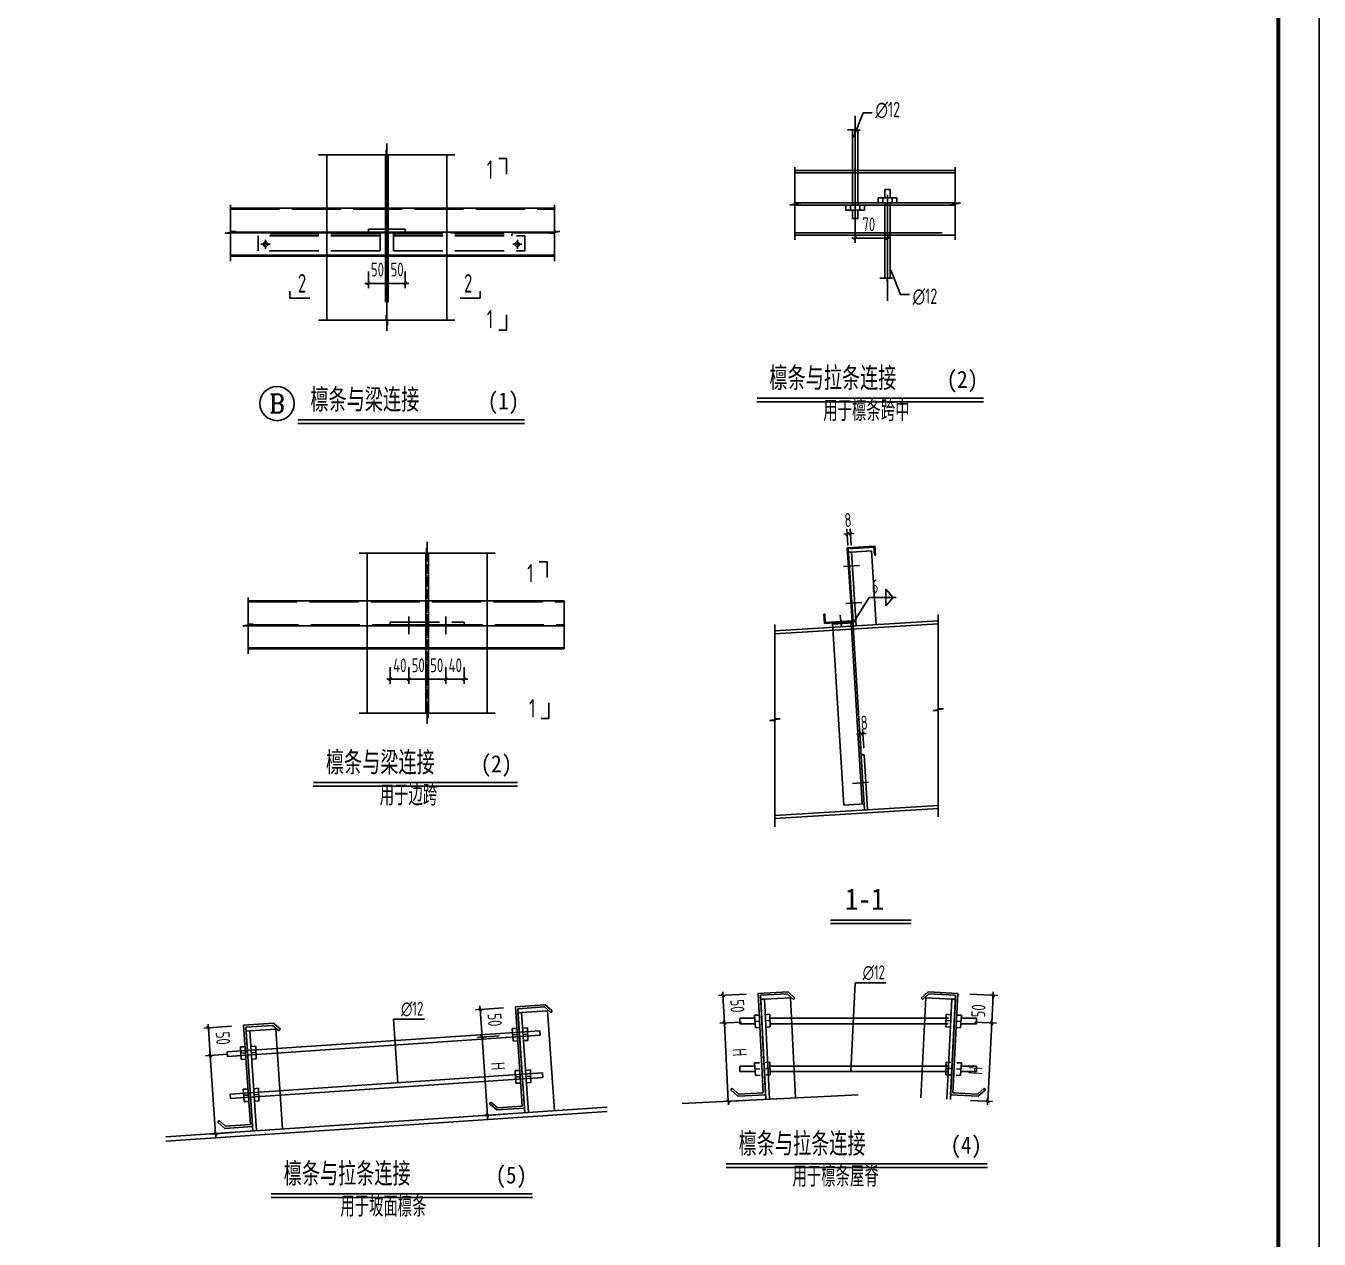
# Model space of a CAD drawing. Extents: x 753177 to 2169292, y -530934 to -273477.
# Drawn here: x 1441637 to 1489069, y -441202 to -396710 of the extents above; entities that cross this region are included whole.
import ezdxf
from ezdxf.enums import TextEntityAlignment as Align

# ---------------------------------------------------------------- set-up
doc = ezdxf.new("R2010")
doc.units = 0
doc.header["$LTSCALE"] = 1500
doc.header["$MEASUREMENT"] = 0
for name, pattern in [('2', [16, 12.5, -1.5, 0.5, -1.5]), ('ACAD_ISO02W100', [15, 12, -3]), ('ACAD_ISO04W100', [30.5, 24, -3, 0.5, -3]), ('CONTINOUS', [0])]:
    doc.linetypes.add(name, pattern=pattern)
for name, color, linetype in [('00-tk', 151, 'Continuous'), ('AXIS', 3, 'Continuous'), ('AXIS_TEXT', 7, 'Continuous'), ('BASE_SING_DIM', 3, 'Continuous'), ('DIM', 3, 'Continuous'), ('PUB_DIM', 3, 'Continuous'), ('TEXT', 7, 'Continuous'), ('文字', 7, 'Continuous')]:
    doc.layers.add(name, color=color, linetype=linetype)
doc.layers.add('钢板标注', color=9, linetype='Continuous', lineweight=18)
doc.styles.add('-黑体', font='simhei.ttf', dxfattribs={"width": 0.8})
doc.styles.add('_TCH_AXIS', font='COMPLEX', dxfattribs={"bigfont": 'GBCBIG'})
doc.styles.add('COMPLEX', font='COMPLEX')
doc.styles.add('TSSD_Norm', font='Tssdeng.shx', dxfattribs={"bigfont": 'hztxt.shx'})
doc.styles.add('图名', font='simhei.ttf', dxfattribs={"width": 0.7, "height": 600})

# ---------------------------------------------------------------- blocks, each defined once
blk = doc.blocks.new('A$C16496DF1')
at = {"layer": '00-tk', "linetype": 'Continuous'}
blk.add_line((178350, 126150), (0, 126150), dxfattribs=at)
at = {"layer": '00-tk', "const_width": 150}
blk.add_lwpolyline([(3750, 124650), (176850, 124650), (176850, 1500), (3750, 1500)], close=True, dxfattribs=at)
blk = doc.blocks.new('_AXISO')
blk.add_circle((0, 0), 0.5)
at = {"layer": 'AXIS_TEXT', "style": 'COMPLEX', "width": 1.041667}
blk.add_attdef('A', text='', height=0.56, dxfattribs=at).set_placement((-0.25, -0.28), (0.25, -0.28), align=Align.FIT)

msp = doc.modelspace()

# ---------------------------------------------------------------- linework, layer by layer
for p, q in [((1471951.7, -403288), (1471951.7, -400527)), ((1472155, -403288), (1472155, -400527)), ((1454846.7, -401251.5), (1454906.3, -401633)), ((1454846.7, -401442.2), (1454846.7, -401251.5)), ((1452373.1, -401442.2), (1454846.7, -401442.2)), ((1452674.6, -401442.2), (1452674.6, -407507)), ((1454906.3, -401442.2), (1457370.2, -401442.2)), ((1454906.3, -401633), (1454906.3, -401442.2)), ((1457078.4, -401442.2), (1457078.4, -407507)), ((1469843, -401895.7), (1469843, -403216.8)), ((1469843, -402017.7), (1475721.3, -402017.7)), ((1469843, -402102.4), (1475721.3, -402102.4)), ((1475721.3, -401895.7), (1475721.3, -403216.8)), ((1472894.5, -403016.5), (1473239, -403016.5)), ((1472894.5, -403203.3), (1472894.5, -403016.5)), ((1473066.7, -403016.5), (1473066.7, -403203.3)), ((1473137.4, -402714.6), (1473137.4, -403016.5)), ((1473137.4, -402714.6), (1473340.6, -402714.6)), ((1473154.3, -402714.6), (1473323.7, -402714.6)), ((1473583.5, -403016.5), (1473239, -403016.5)), ((1473340.6, -402714.6), (1473340.6, -403016.5)), ((1473411.2, -403016.5), (1473411.2, -403203.3)), ((1473583.5, -403203.3), (1473583.5, -403016.5)), ((1449143.2, -403271.4), (1449143.2, -404250.7)), ((1449143.2, -403393.4), (1461026.2, -403393.4)), ((1461026.2, -403271.4), (1461026.2, -404250.7)), ((1470033.7, -403216.8), (1469652.2, -403276.3)), ((1469652.2, -403276.3), (1469843, -403276.3)), ((1469843, -403203.3), (1475721.3, -403203.3)), ((1469843, -403216.8), (1470033.7, -403216.8)), ((1469843, -403276.3), (1469843, -404560.1)), ((1469843, -403288), (1475721.3, -403288)), ((1471708.9, -403288), (1471708.9, -403474.8)), ((1471708.9, -403474.8), (1472053.4, -403474.8)), ((1471881.1, -403474.8), (1471881.1, -403288)), ((1471951.7, -403776.6), (1471951.7, -403474.8)), ((1472397.9, -403474.8), (1472053.4, -403474.8)), ((1472155, -403776.6), (1472155, -403474.8)), ((1472225.6, -403474.8), (1472225.6, -403288)), ((1472397.9, -403288), (1472397.9, -403474.8)), ((1473137.4, -403203.3), (1473137.4, -405964.2)), ((1473340.6, -403203.3), (1473340.6, -405964.2)), ((1475912, -403216.8), (1475530.6, -403276.3)), ((1475530.6, -403276.3), (1475721.3, -403276.3)), ((1475721.3, -403216.8), (1475912, -403216.8)), ((1475721.3, -403276.3), (1475721.3, -404560.1)), ((1454876.5, -404617.1), (1454876.5, -403960.3)), ((1471951.7, -403776.6), (1472155, -403776.6)), ((1449333.9, -404250.7), (1448952.5, -404310.2)), ((1448952.5, -404310.2), (1449143.2, -404310.2)), ((1449143.2, -404250.7), (1449333.9, -404250.7)), ((1449143.2, -404272.3), (1461078.1, -404272.3)), ((1449143.2, -404310.2), (1449143.2, -405333.2)), ((1450634.9, -404340.1), (1450634.9, -404413.6)), ((1459457.7, -404340.1), (1459457.7, -404413.6)), ((1461216.9, -404250.7), (1460835.5, -404310.2)), ((1460835.5, -404310.2), (1461026.2, -404310.2)), ((1461026.2, -404250.7), (1461216.9, -404250.7)), ((1461026.2, -404310.2), (1461026.2, -405333.2)), ((1469843, -404388.9), (1475721.3, -404388.9)), ((1472180.4, -404498), (1471926.3, -404498)), ((1473111.9, -404498), (1473366, -404498)), ((1449143.2, -405117.4), (1461026.2, -405117.4)), ((1449143.2, -405151.3), (1461026.2, -405151.3)), ((1454072, -406155), (1454326, -406155)), ((1454326, -406155), (1454072, -406155)), ((1454749.5, -406155), (1455003.5, -406155)), ((1455003.5, -406155), (1454749.5, -406155)), ((1455681, -406155), (1455427, -406155)), ((1455427, -406155), (1455681, -406155)), ((1454846.7, -407316.3), (1454906.3, -407697.7)), ((1454846.7, -407507), (1454846.7, -407316.3)), ((1452373.1, -407507), (1454846.7, -407507)), ((1454906.3, -407507), (1457370.2, -407507)), ((1454906.3, -407697.7), (1454906.3, -407507)), ((1471634.6, -415344.7), (1471888.2, -415328.5)), ((1472003.1, -415321.2), (1471749.6, -415337.4)), ((1456329.3, -415860.7), (1456388.8, -416242.2)), ((1456329.3, -416051.4), (1456329.3, -415860.7)), ((1471759.9, -415852.9), (1472773.9, -415785.3)), ((1471937.8, -418523.1), (1471759.9, -415852.9)), ((1472742.4, -415821.4), (1471796, -415884.4)), ((1471796, -415884.4), (1471973.8, -418554.6)), ((1472651.3, -415963.6), (1472823.9, -418670.1)), ((1472762.6, -416125.6), (1472742.4, -415821.4)), ((1472773.9, -415785.3), (1472796.4, -416123.3)), ((1453855.6, -416051.4), (1456329.3, -416051.4)), ((1454157.2, -416051.4), (1454157.2, -421913)), ((1456308.2, -416051.4), (1456308.2, -421913)), ((1456388.8, -416051.4), (1458852.7, -416051.4)), ((1456388.8, -416242.2), (1456388.8, -416051.4)), ((1456409.8, -416051.4), (1456409.8, -421913)), ((1458560.9, -416051.4), (1458560.9, -421913)), ((1471818.4, -416015.7), (1471919.8, -416010.6)), ((1471919.8, -416010.3), (1472092.2, -418714.1)), ((1472796.4, -416123.3), (1472762.6, -416125.6)), ((1471622.1, -416541.1), (1472209.8, -416501.9)), ((1473177.6, -417365.9), (1473177.6, -417675)), ((1473446.6, -417675), (1473177.6, -417365.9)), ((1449785.2, -417677.3), (1449785.2, -418656.6)), ((1449785.2, -417799.3), (1461375.1, -417799.3)), ((1461375.1, -417799.3), (1461375.1, -419557.3)), ((1471712.1, -417893.1), (1472299.8, -417853.9)), ((1471899.7, -418724.4), (1472565.5, -417675)), ((1472565.5, -417675), (1473556.3, -417675)), ((1473446.6, -417675), (1473177.6, -417984.1)), ((1473177.6, -417984.1), (1473177.6, -417675)), ((1470937.3, -418284.2), (1470903.5, -418286.4)), ((1470903.5, -418286.4), (1470926, -418624.4)), ((1470957.6, -418588.4), (1470937.3, -418284.2)), ((1471506.5, -418322.2), (1471552.1, -418747.9)), ((1475100.5, -418291.9), (1475100.5, -421756.8)), ((1449975.9, -418656.6), (1449594.5, -418716.2)), ((1449594.5, -418716.2), (1449785.2, -418716.2)), ((1449620.1, -418712.2), (1457027.2, -418712.2)), ((1449785.2, -418656.6), (1449975.9, -418656.6)), ((1449785.2, -418716.2), (1449785.2, -419739.1)), ((1455004, -418678.3), (1457714, -418678.3)), ((1455004, -418678.3), (1457714, -418678.3)), ((1455004, -418678.3), (1457714, -418678.3)), ((1455681.5, -419023), (1455681.5, -418366.3)), ((1455816.4, -418712.2), (1461375.1, -418712.2)), ((1457036.5, -419023), (1457036.5, -418366.3)), ((1475100.5, -418530.9), (1469105.7, -418897.5)), ((1475100.5, -418632.6), (1469105.7, -418999.2)), ((1469105.7, -418658.5), (1469105.7, -422123.4)), ((1470926, -418624.4), (1471973.8, -418554.6)), ((1471937.8, -418523.1), (1470957.6, -418588.4)), ((1471971.9, -418554.8), (1471982.6, -418721.4)), ((1449785.2, -419523.4), (1461375.1, -419523.4)), ((1449785.2, -419557.3), (1461375.1, -419557.3)), ((1454877, -420666.8), (1455131.1, -420666.8)), ((1455554.5, -420666.8), (1455808.6, -420666.8)), ((1455808.6, -420666.8), (1455554.5, -420666.8)), ((1456232, -420666.8), (1456486.1, -420666.8)), ((1456486.1, -420666.8), (1456232, -420666.8)), ((1457163.6, -420666.8), (1456909.5, -420666.8)), ((1456909.5, -420666.8), (1457163.6, -420666.8)), ((1457841.1, -420666.8), (1457587, -420666.8)), ((1453855.6, -421913), (1456329.3, -421913)), ((1456329.3, -421722.2), (1456388.8, -422103.7)), ((1456329.3, -421913), (1456329.3, -421722.2)), ((1456388.8, -421913), (1458852.7, -421913)), ((1456388.8, -422103.7), (1456388.8, -421913)), ((1469296.4, -422123.4), (1468914.9, -422183)), ((1469105.7, -422123.4), (1469296.4, -422123.4)), ((1475291.2, -421756.8), (1474909.7, -421816.4)), ((1474909.7, -421816.4), (1475100.5, -421816.4)), ((1475100.5, -421756.8), (1475291.2, -421756.8)), ((1475100.5, -421816.4), (1475100.5, -425712.3)), ((1468914.9, -422183), (1469105.7, -422183)), ((1469105.7, -422183), (1469105.7, -426079)), ((1472097.3, -422679.1), (1472350.9, -422663.6)), ((1472460.6, -422656.9), (1472207, -422672.4)), ((1472381.3, -423440.8), (1472271.6, -423447.5)), ((1472381.3, -423440.8), (1472505.1, -425464.6)), ((1471955.5, -424489.7), (1472543.2, -424450.5)), ((1475100.5, -425305.8), (1469105.7, -425672.5)), ((1475100.5, -425407.5), (1469105.7, -425774.2)), ((1467198.4, -432132.1), (1467211.1, -432385.9)), ((1469591.1, -432134.7), (1468500, -432189.3)), ((1468500, -432189.3), (1468682.2, -435834.7)), ((1469563.3, -432212.4), (1468579.9, -432261.6)), ((1468579.9, -432261.6), (1468762.2, -435907.1)), ((1468722.4, -432400.1), (1468587.2, -432406.9)), ((1468587.2, -432406.9), (1468770.6, -436076.2)), ((1468722.4, -432400.1), (1469676, -432358.2)), ((1468905.9, -436069.5), (1468722.4, -432400.1)), ((1468905.9, -436069.5), (1468722.4, -432400.1)), ((1469791.1, -432418.5), (1469563.3, -432212.4)), ((1469842.3, -432362), (1469591.1, -432134.7)), ((1469676, -432358.2), (1469859.1, -436021.8)), ((1474640.3, -432358.2), (1474457.1, -436021.8)), ((1474474, -432362), (1474725.2, -432134.7)), ((1474525.1, -432418.5), (1474752.9, -432212.4)), ((1475593.8, -432400.1), (1474640.3, -432358.2)), ((1474725.2, -432134.7), (1475816.3, -432189.3)), ((1474752.9, -432212.4), (1475736.3, -432261.6)), ((1475410.2, -436071.8), (1475593.8, -432400.1)), ((1475729.1, -432406.9), (1475545.5, -436078.6)), ((1475736.3, -432261.6), (1475554.1, -435907.1)), ((1475593.8, -432400.1), (1475729.1, -432406.9)), ((1475816.3, -432189.3), (1475634, -435834.7)), ((1477117.8, -432132.1), (1477105.1, -432385.9)), ((1458292.2, -432650.4), (1458309.3, -432903.9)), ((1460684.5, -432611.2), (1459594.5, -432684.8)), ((1459594.5, -432684.8), (1459840.4, -436326.6)), ((1460658.1, -432689.4), (1459675.7, -432755.7)), ((1459675.7, -432755.7), (1459921.6, -436397.5)), ((1459820.6, -432891.8), (1459685.5, -432900.9)), ((1459685.5, -432900.9), (1459933, -436566.5)), ((1459820.6, -432891.8), (1460773.3, -432833.2)), ((1460068.1, -436557.3), (1459820.6, -432891.8)), ((1460068.1, -436557.3), (1459820.6, -432891.8)), ((1460889.5, -432891.5), (1460658.1, -432689.4)), ((1460939.6, -432834.1), (1460684.5, -432611.2)), ((1460773.3, -432833.2), (1461020.4, -436493.1)), ((1468539.8, -432985.6), (1468361.5, -432985.6)), ((1468361.5, -432985.6), (1468395.7, -433448.2)), ((1468749.3, -432975.2), (1468926.6, -432957.4)), ((1468926.6, -432957.4), (1468938.8, -433421)), ((1475389.6, -432957.4), (1475377.4, -433421)), ((1475566.9, -432975.2), (1475389.6, -432957.4)), ((1475776.4, -432985.6), (1475954.7, -432985.6)), ((1475954.7, -432985.6), (1475920.6, -433448.2)), ((1448323, -433323.5), (1448340.1, -433577)), ((1450715.3, -433284.3), (1449625.3, -433357.9)), ((1449625.3, -433357.9), (1449871.2, -436999.6)), ((1450688.9, -433362.5), (1449706.5, -433428.8)), ((1449706.5, -433428.8), (1449952.4, -437070.5)), ((1449851.4, -433564.8), (1450804.1, -433506.3)), ((1450920.3, -433564.6), (1450688.9, -433362.5)), ((1450970.4, -433507.2), (1450715.3, -433284.3)), ((1450804.1, -433506.3), (1451051.2, -437166.1)), ((1459652.1, -433480.2), (1459473.9, -433480.2)), ((1459473.9, -433480.2), (1459508, -433942.7)), ((1459861.6, -433469.7), (1460038.9, -433451.9)), ((1460038.9, -433451.9), (1460051.1, -433915.6)), ((1467261.8, -433400.9), (1467249.2, -433147.1)), ((1467261.8, -433400.9), (1467249.2, -433147.1)), ((1467816.5, -433307.9), (1467819.5, -433104.7)), ((1467816.5, -433307.9), (1467819.5, -433104.7)), ((1467816.5, -433307.9), (1468201.9, -433307.9)), ((1468385.3, -433307.9), (1467816.5, -433307.9)), ((1467819.5, -433104.7), (1468204.9, -433104.7)), ((1468370.3, -433104.7), (1467819.5, -433104.7)), ((1468378.6, -433216.9), (1468550.9, -433208.3)), ((1468395.7, -433448.2), (1468562.5, -433439.9)), ((1468932.7, -433189.2), (1468760.4, -433197.8)), ((1468938.8, -433421), (1468772, -433429.4)), ((1468930.5, -433104.7), (1475472, -433104.7)), ((1468935.8, -433307.9), (1475466.6, -433307.9)), ((1475377.4, -433421), (1475544.2, -433429.4)), ((1475383.5, -433189.2), (1475555.8, -433197.8)), ((1475920.6, -433448.2), (1475753.7, -433439.9)), ((1475937.6, -433216.9), (1475765.3, -433208.3)), ((1475930.9, -433307.9), (1476499.7, -433307.9)), ((1475945.9, -433104.7), (1476496.7, -433104.7)), ((1476496.7, -433104.7), (1476111.3, -433104.7)), ((1476499.7, -433307.9), (1476114.3, -433307.9)), ((1476499.7, -433307.9), (1476496.7, -433104.7)), ((1476499.7, -433307.9), (1476496.7, -433104.7)), ((1477054.4, -433400.9), (1477067.1, -433147.1)), ((1477054.4, -433400.9), (1477067.1, -433147.1)), ((1449851.4, -433564.8), (1449716.3, -433573.9)), ((1449716.3, -433573.9), (1449963.8, -437239.5)), ((1450098.9, -437230.4), (1449851.4, -433564.8)), ((1450098.9, -437230.4), (1449851.4, -433564.8)), ((1458377.7, -433917.8), (1458360.6, -433664.4)), ((1458377.7, -433917.8), (1458360.6, -433664.4)), ((1459490.9, -433711.4), (1459663.2, -433702.8)), ((1459508, -433942.7), (1459674.8, -433934.4)), ((1460045, -433683.7), (1459872.7, -433692.4)), ((1460051.1, -433915.6), (1459884.3, -433923.9)), ((1448408.5, -434590.9), (1448391.4, -434337.4)), ((1448408.5, -434590.9), (1448391.4, -434337.4)), ((1449682.9, -434153.2), (1449504.7, -434153.2)), ((1449504.7, -434153.2), (1449538.8, -434615.8)), ((1449521.7, -434384.5), (1449694, -434375.9)), ((1449892.4, -434142.8), (1450069.7, -434125)), ((1450075.9, -434356.8), (1449903.5, -434365.4)), ((1450069.7, -434125), (1450082, -434588.6)), ((1449538.8, -434615.8), (1449705.6, -434607.4)), ((1450082, -434588.6), (1449915.1, -434597)), ((1467816.5, -435059.7), (1467819.5, -434856.5)), ((1467816.5, -435059.7), (1467819.5, -434856.5)), ((1467819.5, -434856.5), (1468204.9, -434856.5)), ((1468370.3, -434856.5), (1467819.5, -434856.5)), ((1468539.8, -434737.5), (1468361.5, -434737.5)), ((1468361.5, -434737.5), (1468395.7, -435200)), ((1468749.3, -434727), (1468926.6, -434709.2)), ((1468932.7, -434941), (1468760.4, -434949.7)), ((1468926.6, -434709.2), (1468938.8, -435172.9)), ((1468930.5, -434856.5), (1475472, -434856.5)), ((1475389.6, -434709.2), (1475377.4, -435172.9)), ((1475383.5, -434941), (1475555.8, -434949.7)), ((1475566.9, -434727), (1475389.6, -434709.2)), ((1475776.4, -434737.5), (1475954.7, -434737.5)), ((1475954.7, -434737.5), (1475920.6, -435200)), ((1475945.9, -434856.5), (1476496.7, -434856.5)), ((1476496.7, -434856.5), (1476111.3, -434856.5)), ((1476499.7, -435059.7), (1476496.7, -434856.5)), ((1476499.7, -435059.7), (1476496.7, -434856.5)), ((1459756.3, -435024.1), (1459578.1, -435024.1)), ((1459578.1, -435024.1), (1459612.2, -435486.7)), ((1459595.2, -435255.4), (1459767.5, -435246.8)), ((1459965.8, -435013.6), (1460143.2, -434995.8)), ((1460149.3, -435227.7), (1459977, -435236.3)), ((1460143.2, -434995.8), (1460155.4, -435459.5)), ((1467816.5, -435059.7), (1468201.9, -435059.7)), ((1468385.3, -435059.7), (1467816.5, -435059.7)), ((1468378.6, -434968.8), (1468550.9, -434960.1)), ((1468395.7, -435200), (1468562.5, -435191.7)), ((1468938.8, -435172.9), (1468772, -435181.2)), ((1468935.8, -435059.7), (1475466.6, -435059.7)), ((1475377.4, -435172.9), (1475544.2, -435181.2)), ((1475920.6, -435200), (1475753.7, -435191.7)), ((1475937.6, -434968.8), (1475765.3, -434960.1)), ((1475930.9, -435059.7), (1476499.7, -435059.7)), ((1476499.7, -435059.7), (1476114.3, -435059.7)), ((1449787.1, -435697.2), (1449608.9, -435697.2)), ((1449608.9, -435697.2), (1449643, -436159.7)), ((1449996.6, -435686.7), (1450174, -435668.9)), ((1450174, -435668.9), (1450186.2, -436132.6)), ((1459612.2, -435486.7), (1459779, -435478.3)), ((1460155.4, -435459.5), (1459988.5, -435467.8)), ((1467747.2, -435957.8), (1467486.5, -435722)), ((1467774.9, -435880.1), (1467537.7, -435665.5)), ((1468682.2, -435834.7), (1467774.9, -435880.1)), ((1475634, -435834.7), (1476541.3, -435880.1)), ((1476541.3, -435880.1), (1476778.5, -435665.5)), ((1476569, -435957.8), (1476829.7, -435722)), ((1446766.3, -437455.4), (1462954, -436362.5)), ((1449626, -435928.4), (1449798.3, -435919.8)), ((1449643, -436159.7), (1449809.9, -436151.4)), ((1450180.1, -435900.7), (1450007.8, -435909.3)), ((1450186.2, -436132.6), (1450019.4, -436140.9)), ((1458907.6, -436465.9), (1458642.9, -436234.7)), ((1458934, -436387.8), (1458693, -436177.3)), ((1459840.4, -436326.6), (1458934, -436387.8)), ((1465707.6, -436229.4), (1472158.1, -435906.8)), ((1467392.9, -436022.9), (1467405.6, -436276.6)), ((1468762.2, -435907.1), (1467747.2, -435957.8)), ((1475554.1, -435907.1), (1476569, -435957.8)), ((1476923.3, -436022.9), (1476910.6, -436276.6)), ((1446766.3, -437609.6), (1462956.7, -436516.6)), ((1458554.6, -436537.2), (1458571.7, -436790.7)), ((1459921.6, -436397.5), (1458907.6, -436465.9)), ((1448585.4, -437210.2), (1448602.5, -437463.7)), ((1448938.4, -437139), (1448673.7, -436907.8)), ((1448964.8, -437060.8), (1448723.8, -436850.4)), ((1449952.4, -437070.5), (1448938.4, -437139)), ((1449871.2, -436999.6), (1448964.8, -437060.8))]:
    msp.add_line(p, q)
at = {"linetype": 'ACAD_ISO02W100', "ltscale": 0.3}
for p, q in [((1454825.7, -401442.2), (1454825.7, -407507)), ((1454927.3, -401442.2), (1454927.3, -407507)), ((1469843, -404304.2), (1475721.3, -404304.2))]:
    msp.add_line(p, q, dxfattribs=at)
at = {"linetype": 'ACAD_ISO02W100', "ltscale": 0.1}
for p, q in [((1449143.2, -403427.2), (1461026.2, -403427.2)), ((1449143.2, -404306.2), (1454791.8, -404306.2)), ((1450154, -404960.6), (1450154, -404413.6)), ((1454626.9, -404413.6), (1450154, -404413.6)), ((1454626.9, -404340.1), (1450634.9, -404340.1)), ((1454199, -404272.3), (1454199, -404170.7)), ((1454199, -404170.7), (1455554, -404170.7)), ((1454199, -404272.3), (1455554, -404272.3)), ((1454626.9, -404960.6), (1454626.9, -404340.1)), ((1454961.2, -404306.2), (1460861.1, -404306.2)), ((1455126.1, -404960.6), (1455126.1, -404340.1)), ((1455126.1, -404340.1), (1459457.7, -404340.1)), ((1455126.1, -404413.6), (1459938.5, -404413.6)), ((1455554, -404272.3), (1455554, -404170.7)), ((1459938.5, -404960.6), (1459938.5, -404413.6)), ((1454626.9, -404960.6), (1450154, -404960.6)), ((1455126.1, -404960.6), (1459938.5, -404960.6)), ((1449785.2, -417833.2), (1461375.1, -417833.2)), ((1449837.1, -418678.3), (1461375.1, -418678.3)), ((1455004, -418678.3), (1455004, -418576.7)), ((1455004, -418576.7), (1457714, -418576.7)), ((1457714, -418678.3), (1457714, -418576.7))]:
    msp.add_line(p, q, dxfattribs=at)
at = {"color": 1}
for p, q in [((1450429.9, -404551.3), (1450429.9, -404890)), ((1459662.7, -404551.3), (1459662.7, -404890)), ((1450260.5, -404720.6), (1450599.2, -404720.6)), ((1459832.1, -404720.6), (1459493.3, -404720.6))]:
    msp.add_line(p, q, dxfattribs=at)
at = {"color": 1, "linetype": 'ACAD_ISO04W100', "ltscale": 0.01}
msp.add_line((1456359, -422299.8), (1456359, -415633.3), dxfattribs=at)
at = {"linetype": '2'}
for p, q in [((1471919.8, -416010.3), (1472651.3, -415963.6)), ((1471804.9, -416017.6), (1471919.8, -416010.3)), ((1471634.2, -425283.6), (1471225.7, -418604.5)), ((1471228.4, -418649.6), (1471974.9, -418602)), ((1472306.2, -425242.5), (1471900.4, -418606.7)), ((1472395.4, -425471.3), (1471972.4, -418554.7)), ((1471634.2, -425283.6), (1472381.1, -425237.9)), ((1469791.1, -432418.5), (1469842.3, -432362)), ((1474525.1, -432418.5), (1474474, -432362)), ((1460889.5, -432891.5), (1460939.6, -432834.1)), ((1450920.3, -433564.6), (1450970.4, -433507.2)), ((1467486.5, -435722), (1467537.7, -435665.5)), ((1476829.7, -435722), (1476778.5, -435665.5)), ((1458642.9, -436234.7), (1458693, -436177.3)), ((1448673.7, -436907.8), (1448723.8, -436850.4))]:
    msp.add_line(p, q, dxfattribs=at)
at = {"const_width": 42.3}
for points in [[(1472112.6, -404438.7), (1471994.1, -404557.3)], [(1473179.7, -404557.3), (1473298.3, -404438.7)], [(1454139.7, -406214.3), (1454258.3, -406095.7)], [(1454258.3, -406095.7), (1454139.7, -406214.3)], [(1454817.2, -406214.3), (1454935.8, -406095.7)], [(1454935.8, -406095.7), (1454817.2, -406214.3)], [(1455613.3, -406095.7), (1455494.7, -406214.3)], [(1455494.7, -406214.3), (1455613.3, -406095.7)], [(1471706, -415399.6), (1471816.8, -415273.7)], [(1471931.7, -415266.4), (1471821, -415392.2)], [(1454944.7, -420726.1), (1455063.3, -420607.5)], [(1455622.2, -420726.1), (1455740.8, -420607.5)], [(1455740.8, -420607.5), (1455622.2, -420726.1)], [(1456299.7, -420726.1), (1456418.3, -420607.5)], [(1456418.3, -420607.5), (1456299.7, -420726.1)], [(1457095.8, -420607.5), (1456977.2, -420726.1)], [(1456977.2, -420726.1), (1457095.8, -420607.5)], [(1457773.3, -420607.5), (1457654.7, -420726.1)], [(1472168.6, -422734.2), (1472279.7, -422608.6)], [(1472389.4, -422601.9), (1472278.3, -422727.4)], [(1467142.6, -432202.8), (1467266.9, -432315.3)], [(1477055.2, -432196.8), (1477167.7, -432321.2)], [(1458237.6, -432722), (1458363.8, -432832.3)], [(1448268.4, -433395.1), (1448394.7, -433505.4)], [(1467317.7, -433330.2), (1467193.3, -433217.7)], [(1467317.7, -433330.2), (1467193.3, -433217.7)], [(1477117, -433336.2), (1477004.5, -433211.8)], [(1477117, -433336.2), (1477004.5, -433211.8)], [(1458432.3, -433846.3), (1458306, -433735.9)], [(1458432.3, -433846.3), (1458306, -433735.9)], [(1448463.1, -434519.3), (1448336.8, -434409)], [(1448463.1, -434519.3), (1448336.8, -434409)], [(1467337.1, -436093.5), (1467461.5, -436206)], [(1476860.7, -436087.6), (1476973.2, -436211.9)], [(1458500, -436608.8), (1458626.3, -436719.1)], [(1448530.8, -437281.8), (1448657.1, -437392.1)]]:
    msp.add_lwpolyline(points, dxfattribs=at)
at = {"color": 1}
for centre in [(1450429.9, -404720.6), (1459662.7, -404720.6)]:
    msp.add_circle(centre, 84.7, dxfattribs=at)
at = {"layer": 'AXIS'}
for p, q in [((1472053.4, -404351.9), (1472053.4, -400007.7)), ((1454876.5, -407897.1), (1454876.5, -401019.1)), ((1473239, -406794.7), (1473239, -402908.1))]:
    msp.add_line(p, q, dxfattribs=at)
at = {"layer": 'AXIS', "linetype": 'ByBlock'}
for p, q in [((1472053.4, -404030.7), (1472053.4, -404667.4)), ((1473239, -404062), (1473239, -404667.4)), ((1473238.1, -404498), (1472054.2, -404498)), ((1454199, -405720), (1454199, -406324.4)), ((1454199, -405720), (1454199, -406324.4)), ((1454876.5, -405720), (1454876.5, -406324.4)), ((1454876.5, -405720), (1454876.5, -406324.4)), ((1455554, -405720), (1455554, -406324.4)), ((1455554, -405720), (1455554, -406324.4)), ((1454198.2, -406155), (1454197.3, -406155)), ((1454876.5, -406155), (1454199, -406155)), ((1454199.8, -406155), (1454200.7, -406155)), ((1454875.7, -406155), (1454874.8, -406155)), ((1454876.5, -406155), (1455554, -406155)), ((1454877.3, -406155), (1454878.2, -406155)), ((1455553.2, -406155), (1455552.3, -406155)), ((1455554.8, -406155), (1455555.7, -406155)), ((1471788.7, -415764.4), (1471750.6, -415167.6)), ((1471760.6, -415336.7), (1471759.7, -415336.7)), ((1471761.4, -415336.6), (1471876.3, -415329.3)), ((1471903.6, -415757.1), (1471865.6, -415160.3)), ((1471877.2, -415329.2), (1471878, -415329.2)), ((1455004, -420231.8), (1455004, -420836.2)), ((1455681.5, -420231.8), (1455681.5, -420836.2)), ((1455681.5, -420231.8), (1455681.5, -420836.2)), ((1456359, -420231.8), (1456359, -420836.2)), ((1456359, -420231.8), (1456359, -420836.2)), ((1457036.5, -420231.8), (1457036.5, -420836.2)), ((1457036.5, -420231.8), (1457036.5, -420836.2)), ((1457714, -420231.8), (1457714, -420836.2)), ((1455003.2, -420666.8), (1455002.3, -420666.8)), ((1455004, -420666.8), (1455681.5, -420666.8)), ((1455680.7, -420666.8), (1455679.8, -420666.8)), ((1456359, -420666.8), (1455681.5, -420666.8)), ((1455682.4, -420666.8), (1455683.2, -420666.8)), ((1456358.2, -420666.8), (1456357.3, -420666.8)), ((1456359, -420666.8), (1457036.5, -420666.8)), ((1456359.9, -420666.8), (1456360.7, -420666.8)), ((1457035.7, -420666.8), (1457034.8, -420666.8)), ((1457714, -420666.8), (1457036.5, -420666.8)), ((1457037.4, -420666.8), (1457038.2, -420666.8)), ((1457714.9, -420666.8), (1457715.7, -420666.8)), ((1472256.1, -423193.9), (1472213.8, -422502.3)), ((1472365.8, -423187.2), (1472323.5, -422495.6)), ((1472223.3, -422671.4), (1472222.4, -422671.5)), ((1472224.1, -422671.4), (1472333.8, -422664.7)), ((1472334.7, -422664.6), (1472335.5, -422664.6)), ((1468059.1, -432216.3), (1467035.6, -432267.5)), ((1467204.7, -432258.2), (1467204.7, -432257.3)), ((1467255.5, -433274), (1467204.8, -432259)), ((1476257.1, -432216.3), (1477280.6, -432267.5)), ((1477060.7, -433274), (1477111.5, -432259)), ((1477111.5, -432258.2), (1477111.6, -432257.3)), ((1459154.2, -432719.5), (1458131.7, -432788.6)), ((1458300.7, -432776.3), (1458300.6, -432775.5)), ((1458369.2, -433791.1), (1458300.7, -432777.2)), ((1449185, -433392.6), (1448162.5, -433461.6)), ((1448331.5, -433449.4), (1448331.4, -433448.5)), ((1448400, -434464.2), (1448331.5, -433450.2)), ((1467886.6, -433242.4), (1467086.3, -433282.4)), ((1467886.6, -433242.4), (1467086.3, -433282.4)), ((1467255.5, -433274.8), (1467255.6, -433275.7)), ((1467399.2, -436148.9), (1467255.5, -433274.8)), ((1476429.6, -433242.4), (1477229.9, -433282.4)), ((1476429.6, -433242.4), (1477229.9, -433282.4)), ((1476917, -436148.9), (1477060.7, -433274.8)), ((1477060.7, -433274.8), (1477060.6, -433275.7)), ((1458999.6, -433748.5), (1458200.2, -433802.5)), ((1458999.6, -433748.5), (1458200.2, -433802.5)), ((1458369.2, -433791.9), (1458369.3, -433792.8)), ((1458563.1, -436663.1), (1458369.2, -433791.9)), ((1449030.4, -434421.6), (1448231, -434475.6)), ((1449030.4, -434421.6), (1448231, -434475.6)), ((1448400, -434465), (1448400.1, -434465.9)), ((1448593.9, -437336.1), (1448400, -434465)), ((1468030.4, -436118.2), (1467230.1, -436158.2)), ((1476285.8, -436118.2), (1477086.1, -436158.2)), ((1459193.6, -436621.4), (1458394.1, -436675.3)), ((1449224.4, -437294.4), (1448424.9, -437348.4))]:
    msp.add_line(p, q, dxfattribs=at)
at = {"layer": 'BASE_SING_DIM', "color": 0}
for p, q in [((1449023.7, -434335.7), (1460485.1, -433561.9)), ((1449034.8, -434500.5), (1460496.2, -433726.6)), ((1460589.4, -435106.6), (1449128, -435880.4)), ((1460600.5, -435271.4), (1449139.1, -436045.2))]:
    msp.add_line(p, q, dxfattribs=at)
at = {"layer": 'BASE_SING_DIM', "color": 4}
for p, q in [((1460496.2, -433726.6), (1460485.1, -433561.9)), ((1449034.8, -434500.5), (1449023.7, -434335.7)), ((1460600.5, -435271.4), (1460589.4, -435106.6)), ((1449139.1, -436045.2), (1449128, -435880.4))]:
    msp.add_line(p, q, dxfattribs=at)
at = {"layer": 'DIM'}
for p, q in [((1468446.2, -410495.5), (1476763.1, -410495.5)), ((1451612.7, -411287.7), (1459929.6, -411287.7)), ((1452179.5, -424592), (1459673.3, -424592)), ((1471146.2, -429633.6), (1474112.3, -429633.6)), ((1467316.9, -438573.2), (1476902, -438573.2)), ((1450632.9, -439670.8), (1460218, -439670.8))]:
    msp.add_line(p, q, dxfattribs=at)
at = {"layer": 'DIM', "const_width": 62.2}
for points in [[(1468446.2, -410364.8), (1476763.1, -410364.8)], [(1451612.7, -411157), (1459929.6, -411157)], [(1452179.5, -424461.3), (1459673.3, -424461.3)], [(1471146.2, -429502.9), (1474112.3, -429502.9)], [(1450632.9, -439540.1), (1460218, -439540.1)]]:
    msp.add_lwpolyline(points, dxfattribs=at)
at = {"layer": 'DIM', "const_width": 62.2, "elevation": 0}
msp.add_lwpolyline([(1467316.9, -438442.5), (1476902, -438442.5)], dxfattribs=at)
at = {"layer": 'PUB_DIM'}
for p, q in [((1471995, -400787.6), (1472349.9, -399895.3)), ((1472349.9, -399895.3), (1472681.4, -399895.3)), ((1471768.1, -400527), (1472036.4, -400527)), ((1472036.4, -400643.6), (1472056.7, -400453.5)), ((1472036.4, -400527), (1472036.4, -400643.6)), ((1472056.7, -400453.5), (1472056.7, -400529.5)), ((1472056.7, -400529.5), (1472238.2, -400529.5)), ((1458980.5, -401570), (1459267.8, -401570)), ((1459267.8, -401570), (1459267.8, -402144)), ((1472953.7, -405964.2), (1473222, -405964.2)), ((1473222, -406080.7), (1473242.3, -405890.7)), ((1473222, -405964.2), (1473222, -406080.7)), ((1473242.3, -405890.7), (1473242.3, -405966.6)), ((1473242.3, -405966.6), (1473423.8, -405966.6)), ((1473359.4, -405672.5), (1473714.3, -406564.8)), ((1451316.8, -406440.9), (1451316.8, -406691.4)), ((1458298, -406440.9), (1458298, -406691.4)), ((1451316.8, -406691.4), (1452046.1, -406691.4)), ((1458298, -406691.4), (1457568.7, -406691.4)), ((1473714.3, -406564.8), (1474045.8, -406564.8)), ((1459267.8, -407875.5), (1459267.8, -407301.4)), ((1458980.5, -407875.5), (1459267.8, -407875.5)), ((1460463, -416367.8), (1460750.3, -416367.8)), ((1460750.3, -416367.8), (1460750.3, -416941.8)), ((1460821.8, -422114.2), (1460821.8, -421540.2)), ((1460534.6, -422114.2), (1460821.8, -422114.2)), ((1471898.4, -435059.7), (1472051.4, -431802.9)), ((1472051.4, -431802.9), (1473182.9, -431802.9)), ((1455120.5, -433135.5), (1456251.9, -433135.5)), ((1455120.5, -433135.5), (1455277.7, -435465.2))]:
    msp.add_line(p, q, dxfattribs=at)

# ---------------------------------------------------------------- block references
at = {"layer": 'AXIS', "linetype": 'ByBlock'}
ref = msp.add_blockref('_AXISO', (1450848.8, -410560.9), dxfattribs=dict(at, xscale=1254.625745374709, yscale=1254.625745374709, zscale=1254.625745374709))
ref.add_attrib('A', 'B', dxfattribs={"layer": 'AXIS_TEXT', "height": 682.6, "style": '_TCH_AXIS'}).set_placement((1450572.5, -410902.2), (1451125.1, -410902.2), align=Align.FIT)
at = {"layer": '钢板标注', "color": 2, "linetype": 'ByBlock', "rotation": 270}
msp.add_blockref('A$C16496DF1', (1362918.7, -351876.7), dxfattribs=at)

# ---------------------------------------------------------------- texts
at = {"linetype": 'CONTINOUS', "style": 'TSSD_Norm', "width": 0.7}
for p in [(1472795.7, -400061.6), (1474160, -406906.6)]:
    msp.add_text('∅12', height=564.58, dxfattribs=at).set_placement(p)
at = {"style": 'TSSD_Norm', "width": 0.7}
for s, height, p in [('1', 677.5, (1458543.9, -402322.1)), ('2', 677.5, (1451609.9, -406489.7)), ('2', 677.5, (1457704.6, -406489.7)), ('1', 677.5, (1458543.9, -407800.8)), ('1', 677.5, (1460026.4, -417119.9)), ('6', 508.1, (1472659.4, -417511)), ('1', 677.5, (1460098, -422070.6)), ('∅12', 508.12, (1472329.7, -431669.5)), ('∅12', 508.12, (1455398.8, -433002.1))]:
    msp.add_text(s, height=height, dxfattribs=at).set_placement(p)
at = {"color": 7, "style": 'TSSD_Norm', "width": 0.7}
for s, p in [('70', (1472317.1, -404243.9)), ('50', (1454292.8, -405900.9)), ('50', (1455012.3, -405900.9)), ('40', (1455109.6, -420412.8)), ('50', (1455787.1, -420412.8)), ('50', (1456464.6, -420412.8)), ('40', (1457142.1, -420412.8))]:
    msp.add_text(s, height=508.12, dxfattribs=at).set_placement(p)
for s, height, rotation, p in [('8', 508.1, 3.64939, (1471676.8, -415093.4)), ('8', 508.1, 3.49961, (1472271, -422523.1)), ('50', 508.12, 272.86241, (1467467.4, -432425.1)), ('50', 508.12, 273.86241, (1458566.3, -432938.7)), ('50', 508.12, 87.13759, (1476815.9, -433082.5)), ('50', 508.12, 273.86241, (1448597.1, -433611.8)), ('H', 508.1, 272.86241, (1467557, -434215.9)), ('H', 508.1, 273.86241, (1458687, -434727.6)), ('H', 508.1, 87.13759, (1476710.9, -435182.5))]:
    msp.add_text(s, height=height, rotation=rotation, dxfattribs=at).set_placement(p)
at = {"layer": 'TEXT', "style": '图名', "width": 0.65}
for s, p in [('檩条与拉条连接', (1468908.6, -409985.5)), ('檩条与梁连接', (1452075.1, -410777.6)), ('檩条与梁连接', (1452641.9, -424082)), ('檩条与拉条连接', (1467779.3, -438063.2)), ('檩条与拉条连接', (1451095.3, -439160.8))]:
    msp.add_text(s, height=750, dxfattribs=at).set_placement(p)
at = {"layer": 'TEXT', "lineweight": 18, "style": 'TSSD_Norm', "width": 0.7}
for s, p in [('用于檩条跨中', (1470883.2, -411429.6)), ('用于边跨', (1454616.5, -425526.1)), ('用于檩条屋脊', (1469753.9, -439507.3)), ('用于坡面檩条', (1453171, -440604.8))]:
    msp.add_text(s, height=752.78, dxfattribs=at).set_placement(p, align=Align.BOTTOM_LEFT)
at = {"layer": '文字', "style": '-黑体', "width": 0.9}
for s, height, p in [('(2)', 627.31, (1475408.6, -409985.5)), ('(1)', 627.31, (1458575.1, -410777.6)), ('(2)', 627.31, (1458318.8, -424082)), ('1-1', 784.14, (1471680.6, -429123.6)), ('(4)', 627.31, (1475547.5, -438063.2)), ('(5)', 627.31, (1458863.5, -439160.8))]:
    msp.add_text(s, height=height, dxfattribs=at).set_placement(p)

doc.saveas('drawing.dxf')
